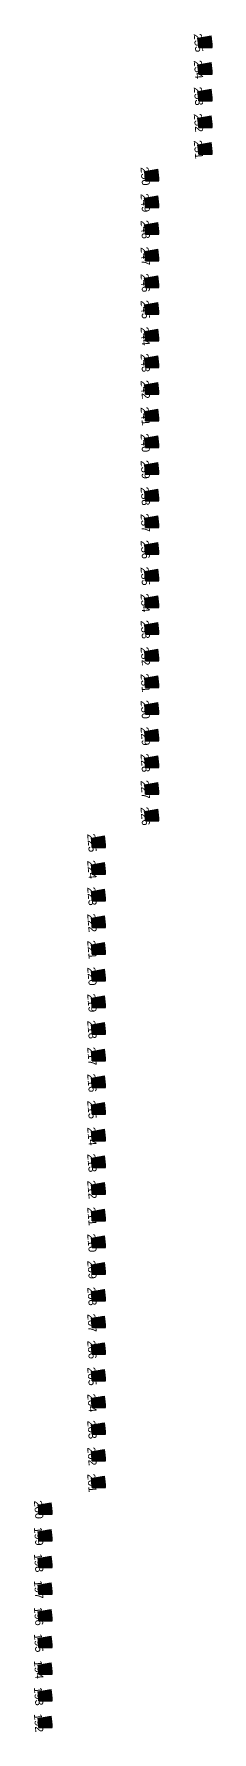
# Model space of a CAD drawing. Extents: x 19 to 246, y 10 to 2565.
# Drawn here: x 179 to 246, y 1928 to 2565 of the extents above; entities that cross this region are included whole.
import ezdxf
from ezdxf.enums import TextEntityAlignment as Align

# ---------------------------------------------------------------- set-up
doc = ezdxf.new("R2010")
doc.units = 0
doc.layers.add('paleta', color=255, linetype='CONTINUOUS')
doc.styles.get("Standard").update_dxf_attribs({"font": 'arial.ttf'})

msp = doc.modelspace()

# ---------------------------------------------------------------- linework, layer by layer
at = {"layer": 'paleta', "color": 255}
for p, q in [((240.7, 2563.47), (245.62, 2564.34)), ((241, 2560), (246, 2560))]:
    msp.add_line(p, q, dxfattribs=at)
at = {"layer": 'paleta', "color": 254}
for p, q in [((240.7, 2553.47), (245.62, 2554.34)), ((241, 2550), (246, 2550))]:
    msp.add_line(p, q, dxfattribs=at)
at = {"layer": 'paleta', "color": 253}
for p, q in [((240.7, 2543.47), (245.62, 2544.34)), ((241, 2540), (246, 2540))]:
    msp.add_line(p, q, dxfattribs=at)
at = {"layer": 'paleta', "color": 252}
for p, q in [((240.7, 2533.47), (245.62, 2534.34)), ((241, 2530), (246, 2530))]:
    msp.add_line(p, q, dxfattribs=at)
at = {"layer": 'paleta', "color": 251}
for p, q in [((240.7, 2523.47), (245.62, 2524.34)), ((241, 2520), (246, 2520))]:
    msp.add_line(p, q, dxfattribs=at)
at = {"layer": 'paleta', "color": 250}
for p, q in [((220.7, 2513.47), (225.62, 2514.34)), ((221, 2510), (226, 2510))]:
    msp.add_line(p, q, dxfattribs=at)
at = {"layer": 'paleta', "color": 249}
for p, q in [((220.7, 2503.47), (225.62, 2504.34)), ((221, 2500), (226, 2500))]:
    msp.add_line(p, q, dxfattribs=at)
at = {"layer": 'paleta', "color": 248}
for p, q in [((220.7, 2493.47), (225.62, 2494.34)), ((221, 2490), (226, 2490))]:
    msp.add_line(p, q, dxfattribs=at)
at = {"layer": 'paleta', "color": 247}
for p, q in [((220.7, 2483.47), (225.62, 2484.34)), ((221, 2480), (226, 2480))]:
    msp.add_line(p, q, dxfattribs=at)
at = {"layer": 'paleta', "color": 246}
for p, q in [((220.7, 2473.47), (225.62, 2474.34)), ((221, 2470), (226, 2470))]:
    msp.add_line(p, q, dxfattribs=at)
at = {"layer": 'paleta', "color": 245}
for p, q in [((220.7, 2463.47), (225.62, 2464.34)), ((221, 2460), (226, 2460))]:
    msp.add_line(p, q, dxfattribs=at)
at = {"layer": 'paleta', "color": 244}
for p, q in [((220.7, 2453.47), (225.62, 2454.34)), ((221, 2450), (226, 2450))]:
    msp.add_line(p, q, dxfattribs=at)
at = {"layer": 'paleta', "color": 243}
for p, q in [((220.7, 2443.47), (225.62, 2444.34)), ((221, 2440), (226, 2440))]:
    msp.add_line(p, q, dxfattribs=at)
at = {"layer": 'paleta', "color": 242}
for p, q in [((220.7, 2433.47), (225.62, 2434.34)), ((221, 2430), (226, 2430))]:
    msp.add_line(p, q, dxfattribs=at)
at = {"layer": 'paleta', "color": 241}
for p, q in [((220.7, 2423.47), (225.62, 2424.34)), ((221, 2420), (226, 2420))]:
    msp.add_line(p, q, dxfattribs=at)
at = {"layer": 'paleta', "color": 240}
for p, q in [((220.7, 2413.47), (225.62, 2414.34)), ((221, 2410), (226, 2410))]:
    msp.add_line(p, q, dxfattribs=at)
at = {"layer": 'paleta', "color": 239}
for p, q in [((220.7, 2403.47), (225.62, 2404.34)), ((221, 2400), (226, 2400))]:
    msp.add_line(p, q, dxfattribs=at)
at = {"layer": 'paleta', "color": 238}
for p, q in [((220.7, 2393.47), (225.62, 2394.34)), ((221, 2390), (226, 2390))]:
    msp.add_line(p, q, dxfattribs=at)
at = {"layer": 'paleta', "color": 237}
for p, q in [((220.7, 2383.47), (225.62, 2384.34)), ((221, 2380), (226, 2380))]:
    msp.add_line(p, q, dxfattribs=at)
at = {"layer": 'paleta', "color": 236}
for p, q in [((220.7, 2373.47), (225.62, 2374.34)), ((221, 2370), (226, 2370))]:
    msp.add_line(p, q, dxfattribs=at)
at = {"layer": 'paleta', "color": 235}
for p, q in [((220.7, 2363.47), (225.62, 2364.34)), ((221, 2360), (226, 2360))]:
    msp.add_line(p, q, dxfattribs=at)
at = {"layer": 'paleta', "color": 234}
for p, q in [((220.7, 2353.47), (225.62, 2354.34)), ((221, 2350), (226, 2350))]:
    msp.add_line(p, q, dxfattribs=at)
at = {"layer": 'paleta', "color": 233}
for p, q in [((220.7, 2343.47), (225.62, 2344.34)), ((221, 2340), (226, 2340))]:
    msp.add_line(p, q, dxfattribs=at)
at = {"layer": 'paleta', "color": 232}
for p, q in [((220.7, 2333.47), (225.62, 2334.34)), ((221, 2330), (226, 2330))]:
    msp.add_line(p, q, dxfattribs=at)
at = {"layer": 'paleta', "color": 231}
for p, q in [((220.7, 2323.47), (225.62, 2324.34)), ((221, 2320), (226, 2320))]:
    msp.add_line(p, q, dxfattribs=at)
at = {"layer": 'paleta', "color": 230}
for p, q in [((220.7, 2313.47), (225.62, 2314.34)), ((221, 2310), (226, 2310))]:
    msp.add_line(p, q, dxfattribs=at)
at = {"layer": 'paleta', "color": 229}
for p, q in [((220.7, 2303.47), (225.62, 2304.34)), ((221, 2300), (226, 2300))]:
    msp.add_line(p, q, dxfattribs=at)
at = {"layer": 'paleta', "color": 228}
for p, q in [((220.7, 2293.47), (225.62, 2294.34)), ((221, 2290), (226, 2290))]:
    msp.add_line(p, q, dxfattribs=at)
at = {"layer": 'paleta', "color": 227}
for p, q in [((220.7, 2283.47), (225.62, 2284.34)), ((221, 2280), (226, 2280))]:
    msp.add_line(p, q, dxfattribs=at)
at = {"layer": 'paleta', "color": 226}
for p, q in [((220.7, 2273.47), (225.62, 2274.34)), ((221, 2270), (226, 2270))]:
    msp.add_line(p, q, dxfattribs=at)
at = {"layer": 'paleta', "color": 225}
for p, q in [((200.7, 2263.47), (205.62, 2264.34)), ((201, 2260), (206, 2260))]:
    msp.add_line(p, q, dxfattribs=at)
at = {"layer": 'paleta', "color": 224}
for p, q in [((200.7, 2253.47), (205.62, 2254.34)), ((201, 2250), (206, 2250))]:
    msp.add_line(p, q, dxfattribs=at)
at = {"layer": 'paleta', "color": 223}
for p, q in [((200.7, 2243.47), (205.62, 2244.34)), ((201, 2240), (206, 2240))]:
    msp.add_line(p, q, dxfattribs=at)
at = {"layer": 'paleta', "color": 222}
for p, q in [((200.7, 2233.47), (205.62, 2234.34)), ((201, 2230), (206, 2230))]:
    msp.add_line(p, q, dxfattribs=at)
at = {"layer": 'paleta', "color": 221}
for p, q in [((200.7, 2223.47), (205.62, 2224.34)), ((201, 2220), (206, 2220))]:
    msp.add_line(p, q, dxfattribs=at)
at = {"layer": 'paleta', "color": 220}
for p, q in [((200.7, 2213.47), (205.62, 2214.34)), ((201, 2210), (206, 2210))]:
    msp.add_line(p, q, dxfattribs=at)
at = {"layer": 'paleta', "color": 219}
for p, q in [((200.7, 2203.47), (205.62, 2204.34)), ((201, 2200), (206, 2200))]:
    msp.add_line(p, q, dxfattribs=at)
at = {"layer": 'paleta', "color": 218}
for p, q in [((200.7, 2193.47), (205.62, 2194.34)), ((201, 2190), (206, 2190))]:
    msp.add_line(p, q, dxfattribs=at)
at = {"layer": 'paleta', "color": 217}
for p, q in [((200.7, 2183.47), (205.62, 2184.34)), ((201, 2180), (206, 2180))]:
    msp.add_line(p, q, dxfattribs=at)
at = {"layer": 'paleta', "color": 216}
for p, q in [((200.7, 2173.47), (205.62, 2174.34)), ((201, 2170), (206, 2170))]:
    msp.add_line(p, q, dxfattribs=at)
at = {"layer": 'paleta', "color": 215}
for p, q in [((200.7, 2163.47), (205.62, 2164.34)), ((201, 2160), (206, 2160))]:
    msp.add_line(p, q, dxfattribs=at)
at = {"layer": 'paleta', "color": 214}
for p, q in [((200.7, 2153.47), (205.62, 2154.34)), ((201, 2150), (206, 2150))]:
    msp.add_line(p, q, dxfattribs=at)
at = {"layer": 'paleta', "color": 213}
for p, q in [((200.7, 2143.47), (205.62, 2144.34)), ((201, 2140), (206, 2140))]:
    msp.add_line(p, q, dxfattribs=at)
at = {"layer": 'paleta', "color": 212}
for p, q in [((200.7, 2133.47), (205.62, 2134.34)), ((201, 2130), (206, 2130))]:
    msp.add_line(p, q, dxfattribs=at)
at = {"layer": 'paleta', "color": 211}
for p, q in [((200.7, 2123.47), (205.62, 2124.34)), ((201, 2120), (206, 2120))]:
    msp.add_line(p, q, dxfattribs=at)
at = {"layer": 'paleta', "color": 210}
for p, q in [((200.7, 2113.47), (205.62, 2114.34)), ((201, 2110), (206, 2110))]:
    msp.add_line(p, q, dxfattribs=at)
at = {"layer": 'paleta', "color": 209}
for p, q in [((200.7, 2103.47), (205.62, 2104.34)), ((201, 2100), (206, 2100))]:
    msp.add_line(p, q, dxfattribs=at)
at = {"layer": 'paleta', "color": 208}
for p, q in [((200.7, 2093.47), (205.62, 2094.34)), ((201, 2090), (206, 2090))]:
    msp.add_line(p, q, dxfattribs=at)
at = {"layer": 'paleta', "color": 207}
for p, q in [((200.7, 2083.47), (205.62, 2084.34)), ((201, 2080), (206, 2080))]:
    msp.add_line(p, q, dxfattribs=at)
at = {"layer": 'paleta', "color": 206}
for p, q in [((200.7, 2073.47), (205.62, 2074.34)), ((201, 2070), (206, 2070))]:
    msp.add_line(p, q, dxfattribs=at)
at = {"layer": 'paleta', "color": 205}
for p, q in [((200.7, 2063.47), (205.62, 2064.34)), ((201, 2060), (206, 2060))]:
    msp.add_line(p, q, dxfattribs=at)
at = {"layer": 'paleta', "color": 204}
for p, q in [((200.7, 2053.47), (205.62, 2054.34)), ((201, 2050), (206, 2050))]:
    msp.add_line(p, q, dxfattribs=at)
at = {"layer": 'paleta', "color": 203}
for p, q in [((200.7, 2043.47), (205.62, 2044.34)), ((201, 2040), (206, 2040))]:
    msp.add_line(p, q, dxfattribs=at)
at = {"layer": 'paleta', "color": 202}
for p, q in [((200.7, 2033.47), (205.62, 2034.34)), ((201, 2030), (206, 2030))]:
    msp.add_line(p, q, dxfattribs=at)
at = {"layer": 'paleta', "color": 201}
for p, q in [((200.7, 2023.47), (205.62, 2024.34)), ((201, 2020), (206, 2020))]:
    msp.add_line(p, q, dxfattribs=at)
at = {"layer": 'paleta', "color": 200}
for p, q in [((180.7, 2013.47), (185.62, 2014.34)), ((181, 2010), (186, 2010))]:
    msp.add_line(p, q, dxfattribs=at)
at = {"layer": 'paleta', "color": 199}
for p, q in [((180.7, 2003.47), (185.62, 2004.34)), ((181, 2000), (186, 2000))]:
    msp.add_line(p, q, dxfattribs=at)
at = {"layer": 'paleta', "color": 198}
for p, q in [((180.7, 1993.47), (185.62, 1994.34)), ((181, 1990), (186, 1990))]:
    msp.add_line(p, q, dxfattribs=at)
at = {"layer": 'paleta', "color": 197}
for p, q in [((180.7, 1983.47), (185.62, 1984.34)), ((181, 1980), (186, 1980))]:
    msp.add_line(p, q, dxfattribs=at)
at = {"layer": 'paleta', "color": 196}
for p, q in [((180.7, 1973.47), (185.62, 1974.34)), ((181, 1970), (186, 1970))]:
    msp.add_line(p, q, dxfattribs=at)
at = {"layer": 'paleta', "color": 195}
for p, q in [((180.7, 1963.47), (185.62, 1964.34)), ((181, 1960), (186, 1960))]:
    msp.add_line(p, q, dxfattribs=at)
at = {"layer": 'paleta', "color": 194}
for p, q in [((180.7, 1953.47), (185.62, 1954.34)), ((181, 1950), (186, 1950))]:
    msp.add_line(p, q, dxfattribs=at)
at = {"layer": 'paleta', "color": 193}
for p, q in [((180.7, 1943.47), (185.62, 1944.34)), ((181, 1940), (186, 1940))]:
    msp.add_line(p, q, dxfattribs=at)
at = {"layer": 'paleta', "color": 192}
for p, q in [((180.7, 1933.47), (185.62, 1934.34)), ((181, 1930), (186, 1930))]:
    msp.add_line(p, q, dxfattribs=at)
at = {"layer": 'paleta', "color": 255}
for radius in [20, 20, 20.1, 20.2, 20.3, 20.4, 20.5, 20.6, 20.7, 20.8, 21, 21.1, 21.2, 21.3, 21.4, 21.5, 21.6, 21.7, 21.8, 22, 22.1, 22.2, 22.3, 22.4, 22.5, 22.6, 22.7, 22.8, 23, 23.1, 23.2, 23.3, 23.4, 23.5, 23.6, 23.7, 23.8, 24, 24.1, 24.2, 24.3, 24.4, 24.5, 24.6, 24.7, 24.8, 25]:
    msp.add_arc((221, 2560), radius, 360, 10, dxfattribs=at)
at = {"layer": 'paleta', "color": 254}
for radius in [20, 20, 20.1, 20.2, 20.3, 20.4, 20.5, 20.6, 20.7, 20.8, 21, 21.1, 21.2, 21.3, 21.4, 21.5, 21.6, 21.7, 21.8, 22, 22.1, 22.2, 22.3, 22.4, 22.5, 22.6, 22.7, 22.8, 23, 23.1, 23.2, 23.3, 23.4, 23.5, 23.6, 23.7, 23.8, 24, 24.1, 24.2, 24.3, 24.4, 24.5, 24.6, 24.7, 24.8, 25]:
    msp.add_arc((221, 2550), radius, 360, 10, dxfattribs=at)
at = {"layer": 'paleta', "color": 253}
for radius in [20, 20, 20.1, 20.2, 20.3, 20.4, 20.5, 20.6, 20.7, 20.8, 21, 21.1, 21.2, 21.3, 21.4, 21.5, 21.6, 21.7, 21.8, 22, 22.1, 22.2, 22.3, 22.4, 22.5, 22.6, 22.7, 22.8, 23, 23.1, 23.2, 23.3, 23.4, 23.5, 23.6, 23.7, 23.8, 24, 24.1, 24.2, 24.3, 24.4, 24.5, 24.6, 24.7, 24.8, 25]:
    msp.add_arc((221, 2540), radius, 360, 10, dxfattribs=at)
at = {"layer": 'paleta', "color": 252}
for radius in [24.1, 24.2, 24.3, 24.4, 24.5, 24.6, 24.7, 24.8, 25, 20, 20, 20.1, 20.2, 20.3, 20.4, 20.5, 20.6, 20.7, 20.8, 21, 21.1, 21.2, 21.3, 21.4, 21.5, 21.6, 21.7, 21.8, 22, 22.1, 22.2, 22.3, 22.4, 22.5, 22.6, 22.7, 22.8, 23, 23.1, 23.2, 23.3, 23.4, 23.5, 23.6, 23.7, 23.8, 24]:
    msp.add_arc((221, 2530), radius, 360, 10, dxfattribs=at)
at = {"layer": 'paleta', "color": 251}
for radius in [20, 20, 20.1, 20.2, 20.3, 20.4, 20.5, 20.6, 20.7, 20.8, 21, 21.1, 21.2, 21.3, 21.4, 21.5, 21.6, 21.7, 21.8, 22, 22.1, 22.2, 22.3, 22.4, 22.5, 22.6, 22.7, 22.8, 23, 23.1, 23.2, 23.3, 23.4, 23.5, 23.6, 23.7, 23.8, 24, 24.1, 24.2, 24.3, 24.4, 24.5, 24.6, 24.7, 24.8, 25]:
    msp.add_arc((221, 2520), radius, 360, 10, dxfattribs=at)
at = {"layer": 'paleta', "color": 250}
for radius in [20, 20, 20.1, 20.2, 20.3, 20.4, 20.5, 20.6, 20.7, 20.8, 21, 21.1, 21.2, 21.3, 21.4, 21.5, 21.6, 21.7, 21.8, 22, 22.1, 22.2, 22.3, 22.4, 22.5, 22.6, 22.7, 22.8, 23, 23.1, 23.2, 23.3, 23.4, 23.5, 23.6, 23.7, 23.8, 24, 24.1, 24.2, 24.3, 24.4, 24.5, 24.6, 24.7, 24.8, 25]:
    msp.add_arc((201, 2510), radius, 360, 10, dxfattribs=at)
at = {"layer": 'paleta', "color": 249}
for radius in [20, 20, 20.1, 20.2, 20.3, 20.4, 20.5, 20.6, 20.7, 20.8, 21, 21.1, 21.2, 21.3, 21.4, 21.5, 21.6, 21.7, 21.8, 22, 22.1, 22.2, 22.3, 22.4, 22.5, 22.6, 22.7, 22.8, 23, 23.1, 23.2, 23.3, 23.4, 23.5, 23.6, 23.7, 23.8, 24, 24.1, 24.2, 24.3, 24.4, 24.5, 24.6, 24.7, 24.8, 25]:
    msp.add_arc((201, 2500), radius, 360, 10, dxfattribs=at)
at = {"layer": 'paleta', "color": 248}
for radius in [20, 20, 20.1, 20.2, 20.3, 20.4, 20.5, 20.6, 20.7, 20.8, 21, 21.1, 21.2, 21.3, 21.4, 21.5, 21.6, 21.7, 21.8, 22, 22.1, 22.2, 22.3, 22.4, 22.5, 22.6, 22.7, 22.8, 23, 23.1, 23.2, 23.3, 23.4, 23.5, 23.6, 23.7, 23.8, 24, 24.1, 24.2, 24.3, 24.4, 24.5, 24.6, 24.7, 24.8, 25]:
    msp.add_arc((201, 2490), radius, 360, 10, dxfattribs=at)
at = {"layer": 'paleta', "color": 247}
for radius in [20, 20, 20.1, 20.2, 20.3, 20.4, 20.5, 20.6, 20.7, 20.8, 21, 21.1, 21.2, 21.3, 21.4, 21.5, 21.6, 21.7, 21.8, 22, 22.1, 22.2, 22.3, 22.4, 22.5, 22.6, 22.7, 22.8, 23, 23.1, 23.2, 23.3, 23.4, 23.5, 23.6, 23.7, 23.8, 24, 24.1, 24.2, 24.3, 24.4, 24.5, 24.6, 24.7, 24.8, 25]:
    msp.add_arc((201, 2480), radius, 360, 10, dxfattribs=at)
at = {"layer": 'paleta', "color": 246}
for radius in [20, 20, 20.1, 20.2, 20.3, 20.4, 20.5, 20.6, 20.7, 20.8, 21, 21.1, 21.2, 21.3, 21.4, 21.5, 21.6, 21.7, 21.8, 22, 22.1, 22.2, 22.3, 22.4, 22.5, 22.6, 22.7, 22.8, 23, 23.1, 23.2, 23.3, 23.4, 23.5, 23.6, 23.7, 23.8, 24, 24.1, 24.2, 24.3, 24.4, 24.5, 24.6, 24.7, 24.8, 25]:
    msp.add_arc((201, 2470), radius, 360, 10, dxfattribs=at)
at = {"layer": 'paleta', "color": 245}
for radius in [23.8, 24, 24.1, 24.2, 24.3, 24.4, 24.5, 24.6, 24.7, 24.8, 25, 20, 20, 20.1, 20.2, 20.3, 20.4, 20.5, 20.6, 20.7, 20.8, 21, 21.1, 21.2, 21.3, 21.4, 21.5, 21.6, 21.7, 21.8, 22, 22.1, 22.2, 22.3, 22.4, 22.5, 22.6, 22.7, 22.8, 23, 23.1, 23.2, 23.3, 23.4, 23.5, 23.6, 23.7]:
    msp.add_arc((201, 2460), radius, 360, 10, dxfattribs=at)
at = {"layer": 'paleta', "color": 244}
for radius in [20, 20, 20.1, 20.2, 20.3, 20.4, 20.5, 20.6, 20.7, 20.8, 21, 21.1, 21.2, 21.3, 21.4, 21.5, 21.6, 21.7, 21.8, 22, 22.1, 22.2, 22.3, 22.4, 22.5, 22.6, 22.7, 22.8, 23, 23.1, 23.2, 23.3, 23.4, 23.5, 23.6, 23.7, 23.8, 24, 24.1, 24.2, 24.3, 24.4, 24.5, 24.6, 24.7, 24.8, 25]:
    msp.add_arc((201, 2450), radius, 360, 10, dxfattribs=at)
at = {"layer": 'paleta', "color": 243}
for radius in [20, 20, 20.1, 20.2, 20.3, 20.4, 20.5, 20.6, 20.7, 20.8, 21, 21.1, 21.2, 21.3, 21.4, 21.5, 21.6, 21.7, 21.8, 22, 22.1, 22.2, 22.3, 22.4, 22.5, 22.6, 22.7, 22.8, 23, 23.1, 23.2, 23.3, 23.4, 23.5, 23.6, 23.7, 23.8, 24, 24.1, 24.2, 24.3, 24.4, 24.5, 24.6, 24.7, 24.8, 25]:
    msp.add_arc((201, 2440), radius, 360, 10, dxfattribs=at)
at = {"layer": 'paleta', "color": 242}
for radius in [20, 20, 20.1, 20.2, 20.3, 20.4, 20.5, 20.6, 20.7, 20.8, 21, 21.1, 21.2, 21.3, 21.4, 21.5, 21.6, 21.7, 21.8, 22, 22.1, 22.2, 22.3, 22.4, 22.5, 22.6, 22.7, 22.8, 23, 23.1, 23.2, 23.3, 23.4, 23.5, 23.6, 23.7, 23.8, 24, 24.1, 24.2, 24.3, 24.4, 24.5, 24.6, 24.7, 24.8, 25]:
    msp.add_arc((201, 2430), radius, 360, 10, dxfattribs=at)
at = {"layer": 'paleta', "color": 241}
for radius in [20, 20, 20.1, 20.2, 20.3, 20.4, 20.5, 20.6, 20.7, 20.8, 21, 21.1, 21.2, 21.3, 21.4, 21.5, 21.6, 21.7, 21.8, 22, 22.1, 22.2, 22.3, 22.4, 22.5, 22.6, 22.7, 22.8, 23, 23.1, 23.2, 23.3, 23.4, 23.5, 23.6, 23.7, 23.8, 24, 24.1, 24.2, 24.3, 24.4, 24.5, 24.6, 24.7, 24.8, 25]:
    msp.add_arc((201, 2420), radius, 360, 10, dxfattribs=at)
at = {"layer": 'paleta', "color": 240}
for radius in [20, 20, 20.1, 20.2, 20.3, 20.4, 20.5, 20.6, 20.7, 20.8, 21, 21.1, 21.2, 21.3, 21.4, 21.5, 21.6, 21.7, 21.8, 22, 22.1, 22.2, 22.3, 22.4, 22.5, 22.6, 22.7, 22.8, 23, 23.1, 23.2, 23.3, 23.4, 23.5, 23.6, 23.7, 23.8, 24, 24.1, 24.2, 24.3, 24.4, 24.5, 24.6, 24.7, 24.8, 25]:
    msp.add_arc((201, 2410), radius, 360, 10, dxfattribs=at)
at = {"layer": 'paleta', "color": 239}
for radius in [20, 20, 20.1, 20.2, 20.3, 20.4, 20.5, 20.6, 20.7, 20.8, 21, 21.1, 21.2, 21.3, 21.4, 21.5, 21.6, 21.7, 21.8, 22, 22.1, 22.2, 22.3, 22.4, 22.5, 22.6, 22.7, 22.8, 23, 23.1, 23.2, 23.3, 23.4, 23.5, 23.6, 23.7, 23.8, 24, 24.1, 24.2, 24.3, 24.4, 24.5, 24.6, 24.7, 24.8, 25]:
    msp.add_arc((201, 2400), radius, 360, 10, dxfattribs=at)
at = {"layer": 'paleta', "color": 238}
for radius in [23.6, 23.7, 23.8, 24, 24.1, 24.2, 24.3, 24.4, 24.5, 24.6, 24.7, 24.8, 25, 20, 20, 20.1, 20.2, 20.3, 20.4, 20.5, 20.6, 20.7, 20.8, 21, 21.1, 21.2, 21.3, 21.4, 21.5, 21.6, 21.7, 21.8, 22, 22.1, 22.2, 22.3, 22.4, 22.5, 22.6, 22.7, 22.8, 23, 23.1, 23.2, 23.3, 23.4, 23.5]:
    msp.add_arc((201, 2390), radius, 360, 10, dxfattribs=at)
at = {"layer": 'paleta', "color": 237}
for radius in [20, 20, 20.1, 20.2, 20.3, 20.4, 20.5, 20.6, 20.7, 20.8, 21, 21.1, 21.2, 21.3, 21.4, 21.5, 21.6, 21.7, 21.8, 22, 22.1, 22.2, 22.3, 22.4, 22.5, 22.6, 22.7, 22.8, 23, 23.1, 23.2, 23.3, 23.4, 23.5, 23.6, 23.7, 23.8, 24, 24.1, 24.2, 24.3, 24.4, 24.5, 24.6, 24.7, 24.8, 25]:
    msp.add_arc((201, 2380), radius, 360, 10, dxfattribs=at)
at = {"layer": 'paleta', "color": 236}
for radius in [20, 20, 20.1, 20.2, 20.3, 20.4, 20.5, 20.6, 20.7, 20.8, 21, 21.1, 21.2, 21.3, 21.4, 21.5, 21.6, 21.7, 21.8, 22, 22.1, 22.2, 22.3, 22.4, 22.5, 22.6, 22.7, 22.8, 23, 23.1, 23.2, 23.3, 23.4, 23.5, 23.6, 23.7, 23.8, 24, 24.1, 24.2, 24.3, 24.4, 24.5, 24.6, 24.7, 24.8, 25]:
    msp.add_arc((201, 2370), radius, 360, 10, dxfattribs=at)
at = {"layer": 'paleta', "color": 235}
for radius in [20, 20, 20.1, 20.2, 20.3, 20.4, 20.5, 20.6, 20.7, 20.8, 21, 21.1, 21.2, 21.3, 21.4, 21.5, 21.6, 21.7, 21.8, 22, 22.1, 22.2, 22.3, 22.4, 22.5, 22.6, 22.7, 22.8, 23, 23.1, 23.2, 23.3, 23.4, 23.5, 23.6, 23.7, 23.8, 24, 24.1, 24.2, 24.3, 24.4, 24.5, 24.6, 24.7, 24.8, 25]:
    msp.add_arc((201, 2360), radius, 360, 10, dxfattribs=at)
at = {"layer": 'paleta', "color": 234}
for radius in [20, 20, 20.1, 20.2, 20.3, 20.4, 20.5, 20.6, 20.7, 20.8, 21, 21.1, 21.2, 21.3, 21.4, 21.5, 21.6, 21.7, 21.8, 22, 22.1, 22.2, 22.3, 22.4, 22.5, 22.6, 22.7, 22.8, 23, 23.1, 23.2, 23.3, 23.4, 23.5, 23.6, 23.7, 23.8, 24, 24.1, 24.2, 24.3, 24.4, 24.5, 24.6, 24.7, 24.8, 25]:
    msp.add_arc((201, 2350), radius, 360, 10, dxfattribs=at)
at = {"layer": 'paleta', "color": 233}
for radius in [20, 20, 20.1, 20.2, 20.3, 20.4, 20.5, 20.6, 20.7, 20.8, 21, 21.1, 21.2, 21.3, 21.4, 21.5, 21.6, 21.7, 21.8, 22, 22.1, 22.2, 22.3, 22.4, 22.5, 22.6, 22.7, 22.8, 23, 23.1, 23.2, 23.3, 23.4, 23.5, 23.6, 23.7, 23.8, 24, 24.1, 24.2, 24.3, 24.4, 24.5, 24.6, 24.7, 24.8, 25]:
    msp.add_arc((201, 2340), radius, 360, 10, dxfattribs=at)
at = {"layer": 'paleta', "color": 232}
for radius in [20, 20, 20.1, 20.2, 20.3, 20.4, 20.5, 20.6, 20.7, 20.8, 21, 21.1, 21.2, 21.3, 21.4, 21.5, 21.6, 21.7, 21.8, 22, 22.1, 22.2, 22.3, 22.4, 22.5, 22.6, 22.7, 22.8, 23, 23.1, 23.2, 23.3, 23.4, 23.5, 23.6, 23.7, 23.8, 24, 24.1, 24.2, 24.3, 24.4, 24.5, 24.6, 24.7, 24.8, 25]:
    msp.add_arc((201, 2330), radius, 360, 10, dxfattribs=at)
at = {"layer": 'paleta', "color": 231}
for radius in [23.4, 23.5, 23.6, 23.7, 23.8, 24, 24.1, 24.2, 24.3, 24.4, 24.5, 24.6, 24.7, 24.8, 25, 20, 20, 20.1, 20.2, 20.3, 20.4, 20.5, 20.6, 20.7, 20.8, 21, 21.1, 21.2, 21.3, 21.4, 21.5, 21.6, 21.7, 21.8, 22, 22.1, 22.2, 22.3, 22.4, 22.5, 22.6, 22.7, 22.8, 23, 23.1, 23.2, 23.3]:
    msp.add_arc((201, 2320), radius, 360, 10, dxfattribs=at)
at = {"layer": 'paleta', "color": 230}
for radius in [20, 20, 20.1, 20.2, 20.3, 20.4, 20.5, 20.6, 20.7, 20.8, 21, 21.1, 21.2, 21.3, 21.4, 21.5, 21.6, 21.7, 21.8, 22, 22.1, 22.2, 22.3, 22.4, 22.5, 22.6, 22.7, 22.8, 23, 23.1, 23.2, 23.3, 23.4, 23.5, 23.6, 23.7, 23.8, 24, 24.1, 24.2, 24.3, 24.4, 24.5, 24.6, 24.7, 24.8, 25]:
    msp.add_arc((201, 2310), radius, 360, 10, dxfattribs=at)
at = {"layer": 'paleta', "color": 229}
for radius in [20, 20, 20.1, 20.2, 20.3, 20.4, 20.5, 20.6, 20.7, 20.8, 21, 21.1, 21.2, 21.3, 21.4, 21.5, 21.6, 21.7, 21.8, 22, 22.1, 22.2, 22.3, 22.4, 22.5, 22.6, 22.7, 22.8, 23, 23.1, 23.2, 23.3, 23.4, 23.5, 23.6, 23.7, 23.8, 24, 24.1, 24.2, 24.3, 24.4, 24.5, 24.6, 24.7, 24.8, 25]:
    msp.add_arc((201, 2300), radius, 360, 10, dxfattribs=at)
at = {"layer": 'paleta', "color": 228}
for radius in [20, 20, 20.1, 20.2, 20.3, 20.4, 20.5, 20.6, 20.7, 20.8, 21, 21.1, 21.2, 21.3, 21.4, 21.5, 21.6, 21.7, 21.8, 22, 22.1, 22.2, 22.3, 22.4, 22.5, 22.6, 22.7, 22.8, 23, 23.1, 23.2, 23.3, 23.4, 23.5, 23.6, 23.7, 23.8, 24, 24.1, 24.2, 24.3, 24.4, 24.5, 24.6, 24.7, 24.8, 25]:
    msp.add_arc((201, 2290), radius, 360, 10, dxfattribs=at)
at = {"layer": 'paleta', "color": 227}
for radius in [20, 20, 20.1, 20.2, 20.3, 20.4, 20.5, 20.6, 20.7, 20.8, 21, 21.1, 21.2, 21.3, 21.4, 21.5, 21.6, 21.7, 21.8, 22, 22.1, 22.2, 22.3, 22.4, 22.5, 22.6, 22.7, 22.8, 23, 23.1, 23.2, 23.3, 23.4, 23.5, 23.6, 23.7, 23.8, 24, 24.1, 24.2, 24.3, 24.4, 24.5, 24.6, 24.7, 24.8, 25]:
    msp.add_arc((201, 2280), radius, 360, 10, dxfattribs=at)
at = {"layer": 'paleta', "color": 226}
for radius in [20, 20, 20.1, 20.2, 20.3, 20.4, 20.5, 20.6, 20.7, 20.8, 21, 21.1, 21.2, 21.3, 21.4, 21.5, 21.6, 21.7, 21.8, 22, 22.1, 22.2, 22.3, 22.4, 22.5, 22.6, 22.7, 22.8, 23, 23.1, 23.2, 23.3, 23.4, 23.5, 23.6, 23.7, 23.8, 24, 24.1, 24.2, 24.3, 24.4, 24.5, 24.6, 24.7, 24.8, 25]:
    msp.add_arc((201, 2270), radius, 360, 10, dxfattribs=at)
at = {"layer": 'paleta', "color": 225}
for radius in [20, 20, 20.1, 20.2, 20.3, 20.4, 20.5, 20.6, 20.7, 20.8, 21, 21.1, 21.2, 21.3, 21.4, 21.5, 21.6, 21.7, 21.8, 22, 22.1, 22.2, 22.3, 22.4, 22.5, 22.6, 22.7, 22.8, 23, 23.1, 23.2, 23.3, 23.4, 23.5, 23.6, 23.7, 23.8, 24, 24.1, 24.2, 24.3, 24.4, 24.5, 24.6, 24.7, 24.8, 25]:
    msp.add_arc((181, 2260), radius, 360, 10, dxfattribs=at)
at = {"layer": 'paleta', "color": 224}
for radius in [23.1, 23.2, 23.3, 23.4, 23.5, 23.6, 23.7, 23.8, 24, 24.1, 24.2, 24.3, 24.4, 24.5, 24.6, 24.7, 24.8, 25, 20, 20, 20.1, 20.2, 20.3, 20.4, 20.5, 20.6, 20.7, 20.8, 21, 21.1, 21.2, 21.3, 21.4, 21.5, 21.6, 21.7, 21.8, 22, 22.1, 22.2, 22.3, 22.4, 22.5, 22.6, 22.7, 22.8, 23]:
    msp.add_arc((181, 2250), radius, 360, 10, dxfattribs=at)
at = {"layer": 'paleta', "color": 223}
for radius in [20, 20, 20.1, 20.2, 20.3, 20.4, 20.5, 20.6, 20.7, 20.8, 21, 21.1, 21.2, 21.3, 21.4, 21.5, 21.6, 21.7, 21.8, 22, 22.1, 22.2, 22.3, 22.4, 22.5, 22.6, 22.7, 22.8, 23, 23.1, 23.2, 23.3, 23.4, 23.5, 23.6, 23.7, 23.8, 24, 24.1, 24.2, 24.3, 24.4, 24.5, 24.6, 24.7, 24.8, 25]:
    msp.add_arc((181, 2240), radius, 360, 10, dxfattribs=at)
at = {"layer": 'paleta', "color": 222}
for radius in [20, 20, 20.1, 20.2, 20.3, 20.4, 20.5, 20.6, 20.7, 20.8, 21, 21.1, 21.2, 21.3, 21.4, 21.5, 21.6, 21.7, 21.8, 22, 22.1, 22.2, 22.3, 22.4, 22.5, 22.6, 22.7, 22.8, 23, 23.1, 23.2, 23.3, 23.4, 23.5, 23.6, 23.7, 23.8, 24, 24.1, 24.2, 24.3, 24.4, 24.5, 24.6, 24.7, 24.8, 25]:
    msp.add_arc((181, 2230), radius, 360, 10, dxfattribs=at)
at = {"layer": 'paleta', "color": 221}
for radius in [20, 20, 20.1, 20.2, 20.3, 20.4, 20.5, 20.6, 20.7, 20.8, 21, 21.1, 21.2, 21.3, 21.4, 21.5, 21.6, 21.7, 21.8, 22, 22.1, 22.2, 22.3, 22.4, 22.5, 22.6, 22.7, 22.8, 23, 23.1, 23.2, 23.3, 23.4, 23.5, 23.6, 23.7, 23.8, 24, 24.1, 24.2, 24.3, 24.4, 24.5, 24.6, 24.7, 24.8, 25]:
    msp.add_arc((181, 2220), radius, 360, 10, dxfattribs=at)
at = {"layer": 'paleta', "color": 220}
for radius in [20, 20, 20.1, 20.2, 20.3, 20.4, 20.5, 20.6, 20.7, 20.8, 21, 21.1, 21.2, 21.3, 21.4, 21.5, 21.6, 21.7, 21.8, 22, 22.1, 22.2, 22.3, 22.4, 22.5, 22.6, 22.7, 22.8, 23, 23.1, 23.2, 23.3, 23.4, 23.5, 23.6, 23.7, 23.8, 24, 24.1, 24.2, 24.3, 24.4, 24.5, 24.6, 24.7, 24.8, 25]:
    msp.add_arc((181, 2210), radius, 360, 10, dxfattribs=at)
at = {"layer": 'paleta', "color": 219}
for radius in [20, 20, 20.1, 20.2, 20.3, 20.4, 20.5, 20.6, 20.7, 20.8, 21, 21.1, 21.2, 21.3, 21.4, 21.5, 21.6, 21.7, 21.8, 22, 22.1, 22.2, 22.3, 22.4, 22.5, 22.6, 22.7, 22.8, 23, 23.1, 23.2, 23.3, 23.4, 23.5, 23.6, 23.7, 23.8, 24, 24.1, 24.2, 24.3, 24.4, 24.5, 24.6, 24.7, 24.8, 25]:
    msp.add_arc((181, 2200), radius, 360, 10, dxfattribs=at)
at = {"layer": 'paleta', "color": 218}
for radius in [20, 20, 20.1, 20.2, 20.3, 20.4, 20.5, 20.6, 20.7, 20.8, 21, 21.1, 21.2, 21.3, 21.4, 21.5, 21.6, 21.7, 21.8, 22, 22.1, 22.2, 22.3, 22.4, 22.5, 22.6, 22.7, 22.8, 23, 23.1, 23.2, 23.3, 23.4, 23.5, 23.6, 23.7, 23.8, 24, 24.1, 24.2, 24.3, 24.4, 24.5, 24.6, 24.7, 24.8, 25]:
    msp.add_arc((181, 2190), radius, 360, 10, dxfattribs=at)
at = {"layer": 'paleta', "color": 217}
for radius in [23, 23.1, 23.2, 23.3, 23.4, 23.5, 23.6, 23.7, 23.8, 24, 24.1, 24.2, 24.3, 24.4, 24.5, 24.6, 24.7, 24.8, 25, 20, 20, 20.1, 20.2, 20.3, 20.4, 20.5, 20.6, 20.7, 20.8, 21, 21.1, 21.2, 21.3, 21.4, 21.5, 21.6, 21.7, 21.8, 22, 22.1, 22.2, 22.3, 22.4, 22.5, 22.6, 22.7, 22.8]:
    msp.add_arc((181, 2180), radius, 360, 10, dxfattribs=at)
at = {"layer": 'paleta', "color": 216}
for radius in [20, 20, 20.1, 20.2, 20.3, 20.4, 20.5, 20.6, 20.7, 20.8, 21, 21.1, 21.2, 21.3, 21.4, 21.5, 21.6, 21.7, 21.8, 22, 22.1, 22.2, 22.3, 22.4, 22.5, 22.6, 22.7, 22.8, 23, 23.1, 23.2, 23.3, 23.4, 23.5, 23.6, 23.7, 23.8, 24, 24.1, 24.2, 24.3, 24.4, 24.5, 24.6, 24.7, 24.8, 25]:
    msp.add_arc((181, 2170), radius, 360, 10, dxfattribs=at)
at = {"layer": 'paleta', "color": 215}
for radius in [20, 20, 20.1, 20.2, 20.3, 20.4, 20.5, 20.6, 20.7, 20.8, 21, 21.1, 21.2, 21.3, 21.4, 21.5, 21.6, 21.7, 21.8, 22, 22.1, 22.2, 22.3, 22.4, 22.5, 22.6, 22.7, 22.8, 23, 23.1, 23.2, 23.3, 23.4, 23.5, 23.6, 23.7, 23.8, 24, 24.1, 24.2, 24.3, 24.4, 24.5, 24.6, 24.7, 24.8, 25]:
    msp.add_arc((181, 2160), radius, 360, 10, dxfattribs=at)
at = {"layer": 'paleta', "color": 214}
for radius in [20, 20, 20.1, 20.2, 20.3, 20.4, 20.5, 20.6, 20.7, 20.8, 21, 21.1, 21.2, 21.3, 21.4, 21.5, 21.6, 21.7, 21.8, 22, 22.1, 22.2, 22.3, 22.4, 22.5, 22.6, 22.7, 22.8, 23, 23.1, 23.2, 23.3, 23.4, 23.5, 23.6, 23.7, 23.8, 24, 24.1, 24.2, 24.3, 24.4, 24.5, 24.6, 24.7, 24.8, 25]:
    msp.add_arc((181, 2150), radius, 360, 10, dxfattribs=at)
at = {"layer": 'paleta', "color": 213}
for radius in [20, 20, 20.1, 20.2, 20.3, 20.4, 20.5, 20.6, 20.7, 20.8, 21, 21.1, 21.2, 21.3, 21.4, 21.5, 21.6, 21.7, 21.8, 22, 22.1, 22.2, 22.3, 22.4, 22.5, 22.6, 22.7, 22.8, 23, 23.1, 23.2, 23.3, 23.4, 23.5, 23.6, 23.7, 23.8, 24, 24.1, 24.2, 24.3, 24.4, 24.5, 24.6, 24.7, 24.8, 25]:
    msp.add_arc((181, 2140), radius, 360, 10, dxfattribs=at)
at = {"layer": 'paleta', "color": 212}
for radius in [20, 20, 20.1, 20.2, 20.3, 20.4, 20.5, 20.6, 20.7, 20.8, 21, 21.1, 21.2, 21.3, 21.4, 21.5, 21.6, 21.7, 21.8, 22, 22.1, 22.2, 22.3, 22.4, 22.5, 22.6, 22.7, 22.8, 23, 23.1, 23.2, 23.3, 23.4, 23.5, 23.6, 23.7, 23.8, 24, 24.1, 24.2, 24.3, 24.4, 24.5, 24.6, 24.7, 24.8, 25]:
    msp.add_arc((181, 2130), radius, 360, 10, dxfattribs=at)
at = {"layer": 'paleta', "color": 211}
for radius in [20, 20, 20.1, 20.2, 20.3, 20.4, 20.5, 20.6, 20.7, 20.8, 21, 21.1, 21.2, 21.3, 21.4, 21.5, 21.6, 21.7, 21.8, 22, 22.1, 22.2, 22.3, 22.4, 22.5, 22.6, 22.7, 22.8, 23, 23.1, 23.2, 23.3, 23.4, 23.5, 23.6, 23.7, 23.8, 24, 24.1, 24.2, 24.3, 24.4, 24.5, 24.6, 24.7, 24.8, 25]:
    msp.add_arc((181, 2120), radius, 360, 10, dxfattribs=at)
at = {"layer": 'paleta', "color": 210}
for radius in [22.7, 22.8, 23, 23.1, 23.2, 23.3, 23.4, 23.5, 23.6, 23.7, 23.8, 24, 24.1, 24.2, 24.3, 24.4, 24.5, 24.6, 24.7, 24.8, 25, 20, 20, 20.1, 20.2, 20.3, 20.4, 20.5, 20.6, 20.7, 20.8, 21, 21.1, 21.2, 21.3, 21.4, 21.5, 21.6, 21.7, 21.8, 22, 22.1, 22.2, 22.3, 22.4, 22.5, 22.6]:
    msp.add_arc((181, 2110), radius, 360, 10, dxfattribs=at)
at = {"layer": 'paleta', "color": 209}
for radius in [20, 20, 20.1, 20.2, 20.3, 20.4, 20.5, 20.6, 20.7, 20.8, 21, 21.1, 21.2, 21.3, 21.4, 21.5, 21.6, 21.7, 21.8, 22, 22.1, 22.2, 22.3, 22.4, 22.5, 22.6, 22.7, 22.8, 23, 23.1, 23.2, 23.3, 23.4, 23.5, 23.6, 23.7, 23.8, 24, 24.1, 24.2, 24.3, 24.4, 24.5, 24.6, 24.7, 24.8, 25]:
    msp.add_arc((181, 2100), radius, 360, 10, dxfattribs=at)
at = {"layer": 'paleta', "color": 208}
for radius in [20, 20, 20.1, 20.2, 20.3, 20.4, 20.5, 20.6, 20.7, 20.8, 21, 21.1, 21.2, 21.3, 21.4, 21.5, 21.6, 21.7, 21.8, 22, 22.1, 22.2, 22.3, 22.4, 22.5, 22.6, 22.7, 22.8, 23, 23.1, 23.2, 23.3, 23.4, 23.5, 23.6, 23.7, 23.8, 24, 24.1, 24.2, 24.3, 24.4, 24.5, 24.6, 24.7, 24.8, 25]:
    msp.add_arc((181, 2090), radius, 360, 10, dxfattribs=at)
at = {"layer": 'paleta', "color": 207}
for radius in [20, 20, 20.1, 20.2, 20.3, 20.4, 20.5, 20.6, 20.7, 20.8, 21, 21.1, 21.2, 21.3, 21.4, 21.5, 21.6, 21.7, 21.8, 22, 22.1, 22.2, 22.3, 22.4, 22.5, 22.6, 22.7, 22.8, 23, 23.1, 23.2, 23.3, 23.4, 23.5, 23.6, 23.7, 23.8, 24, 24.1, 24.2, 24.3, 24.4, 24.5, 24.6, 24.7, 24.8, 25]:
    msp.add_arc((181, 2080), radius, 360, 10, dxfattribs=at)
at = {"layer": 'paleta', "color": 206}
for radius in [20, 20, 20.1, 20.2, 20.3, 20.4, 20.5, 20.6, 20.7, 20.8, 21, 21.1, 21.2, 21.3, 21.4, 21.5, 21.6, 21.7, 21.8, 22, 22.1, 22.2, 22.3, 22.4, 22.5, 22.6, 22.7, 22.8, 23, 23.1, 23.2, 23.3, 23.4, 23.5, 23.6, 23.7, 23.8, 24, 24.1, 24.2, 24.3, 24.4, 24.5, 24.6, 24.7, 24.8, 25]:
    msp.add_arc((181, 2070), radius, 360, 10, dxfattribs=at)
at = {"layer": 'paleta', "color": 205}
for radius in [20, 20, 20.1, 20.2, 20.3, 20.4, 20.5, 20.6, 20.7, 20.8, 21, 21.1, 21.2, 21.3, 21.4, 21.5, 21.6, 21.7, 21.8, 22, 22.1, 22.2, 22.3, 22.4, 22.5, 22.6, 22.7, 22.8, 23, 23.1, 23.2, 23.3, 23.4, 23.5, 23.6, 23.7, 23.8, 24, 24.1, 24.2, 24.3, 24.4, 24.5, 24.6, 24.7, 24.8, 25]:
    msp.add_arc((181, 2060), radius, 360, 10, dxfattribs=at)
at = {"layer": 'paleta', "color": 204}
for radius in [20, 20, 20.1, 20.2, 20.3, 20.4, 20.5, 20.6, 20.7, 20.8, 21, 21.1, 21.2, 21.3, 21.4, 21.5, 21.6, 21.7, 21.8, 22, 22.1, 22.2, 22.3, 22.4, 22.5, 22.6, 22.7, 22.8, 23, 23.1, 23.2, 23.3, 23.4, 23.5, 23.6, 23.7, 23.8, 24, 24.1, 24.2, 24.3, 24.4, 24.5, 24.6, 24.7, 24.8, 25]:
    msp.add_arc((181, 2050), radius, 360, 10, dxfattribs=at)
at = {"layer": 'paleta', "color": 203}
for radius in [22.4, 22.5, 22.6, 22.7, 22.8, 23, 23.1, 23.2, 23.3, 23.4, 23.5, 23.6, 23.7, 23.8, 24, 24.1, 24.2, 24.3, 24.4, 24.5, 24.6, 24.7, 24.8, 25, 20, 20, 20.1, 20.2, 20.3, 20.4, 20.5, 20.6, 20.7, 20.8, 21, 21.1, 21.2, 21.3, 21.4, 21.5, 21.6, 21.7, 21.8, 22, 22.1, 22.2, 22.3]:
    msp.add_arc((181, 2040), radius, 360, 10, dxfattribs=at)
at = {"layer": 'paleta', "color": 202}
for radius in [20, 20, 20.1, 20.2, 20.3, 20.4, 20.5, 20.6, 20.7, 20.8, 21, 21.1, 21.2, 21.3, 21.4, 21.5, 21.6, 21.7, 21.8, 22, 22.1, 22.2, 22.3, 22.4, 22.5, 22.6, 22.7, 22.8, 23, 23.1, 23.2, 23.3, 23.4, 23.5, 23.6, 23.7, 23.8, 24, 24.1, 24.2, 24.3, 24.4, 24.5, 24.6, 24.7, 24.8, 25]:
    msp.add_arc((181, 2030), radius, 360, 10, dxfattribs=at)
at = {"layer": 'paleta', "color": 201}
for radius in [20, 20, 20.1, 20.2, 20.3, 20.4, 20.5, 20.6, 20.7, 20.8, 21, 21.1, 21.2, 21.3, 21.4, 21.5, 21.6, 21.7, 21.8, 22, 22.1, 22.2, 22.3, 22.4, 22.5, 22.6, 22.7, 22.8, 23, 23.1, 23.2, 23.3, 23.4, 23.5, 23.6, 23.7, 23.8, 24, 24.1, 24.2, 24.3, 24.4, 24.5, 24.6, 24.7, 24.8, 25]:
    msp.add_arc((181, 2020), radius, 360, 10, dxfattribs=at)
at = {"layer": 'paleta', "color": 200}
for radius in [20, 20, 20.1, 20.2, 20.3, 20.4, 20.5, 20.6, 20.7, 20.8, 21, 21.1, 21.2, 21.3, 21.4, 21.5, 21.6, 21.7, 21.8, 22, 22.1, 22.2, 22.3, 22.4, 22.5, 22.6, 22.7, 22.8, 23, 23.1, 23.2, 23.3, 23.4, 23.5, 23.6, 23.7, 23.8, 24, 24.1, 24.2, 24.3, 24.4, 24.5, 24.6, 24.7, 24.8, 25]:
    msp.add_arc((161, 2010), radius, 360, 10, dxfattribs=at)
at = {"layer": 'paleta', "color": 199}
for radius in [20, 20, 20.1, 20.2, 20.3, 20.4, 20.5, 20.6, 20.7, 20.8, 21, 21.1, 21.2, 21.3, 21.4, 21.5, 21.6, 21.7, 21.8, 22, 22.1, 22.2, 22.3, 22.4, 22.5, 22.6, 22.7, 22.8, 23, 23.1, 23.2, 23.3, 23.4, 23.5, 23.6, 23.7, 23.8, 24, 24.1, 24.2, 24.3, 24.4, 24.5, 24.6, 24.7, 24.8, 25]:
    msp.add_arc((161, 2000), radius, 360, 10, dxfattribs=at)
at = {"layer": 'paleta', "color": 198}
for radius in [20, 20, 20.1, 20.2, 20.3, 20.4, 20.5, 20.6, 20.7, 20.8, 21, 21.1, 21.2, 21.3, 21.4, 21.5, 21.6, 21.7, 21.8, 22, 22.1, 22.2, 22.3, 22.4, 22.5, 22.6, 22.7, 22.8, 23, 23.1, 23.2, 23.3, 23.4, 23.5, 23.6, 23.7, 23.8, 24, 24.1, 24.2, 24.3, 24.4, 24.5, 24.6, 24.7, 24.8, 25]:
    msp.add_arc((161, 1990), radius, 360, 10, dxfattribs=at)
at = {"layer": 'paleta', "color": 197}
for radius in [20, 20, 20.1, 20.2, 20.3, 20.4, 20.5, 20.6, 20.7, 20.8, 21, 21.1, 21.2, 21.3, 21.4, 21.5, 21.6, 21.7, 21.8, 22, 22.1, 22.2, 22.3, 22.4, 22.5, 22.6, 22.7, 22.8, 23, 23.1, 23.2, 23.3, 23.4, 23.5, 23.6, 23.7, 23.8, 24, 24.1, 24.2, 24.3, 24.4, 24.5, 24.6, 24.7, 24.8, 25]:
    msp.add_arc((161, 1980), radius, 360, 10, dxfattribs=at)
at = {"layer": 'paleta', "color": 196}
for radius in [22.2, 22.3, 22.4, 22.5, 22.6, 22.7, 22.8, 23, 23.1, 23.2, 23.3, 23.4, 23.5, 23.6, 23.7, 23.8, 24, 24.1, 24.2, 24.3, 24.4, 24.5, 24.6, 24.7, 24.8, 25, 20, 20, 20.1, 20.2, 20.3, 20.4, 20.5, 20.6, 20.7, 20.8, 21, 21.1, 21.2, 21.3, 21.4, 21.5, 21.6, 21.7, 21.8, 22, 22.1]:
    msp.add_arc((161, 1970), radius, 360, 10, dxfattribs=at)
at = {"layer": 'paleta', "color": 195}
for radius in [20, 20, 20.1, 20.2, 20.3, 20.4, 20.5, 20.6, 20.7, 20.8, 21, 21.1, 21.2, 21.3, 21.4, 21.5, 21.6, 21.7, 21.8, 22, 22.1, 22.2, 22.3, 22.4, 22.5, 22.6, 22.7, 22.8, 23, 23.1, 23.2, 23.3, 23.4, 23.5, 23.6, 23.7, 23.8, 24, 24.1, 24.2, 24.3, 24.4, 24.5, 24.6, 24.7, 24.8, 25]:
    msp.add_arc((161, 1960), radius, 360, 10, dxfattribs=at)
at = {"layer": 'paleta', "color": 194}
for radius in [20, 20, 20.1, 20.2, 20.3, 20.4, 20.5, 20.6, 20.7, 20.8, 21, 21.1, 21.2, 21.3, 21.4, 21.5, 21.6, 21.7, 21.8, 22, 22.1, 22.2, 22.3, 22.4, 22.5, 22.6, 22.7, 22.8, 23, 23.1, 23.2, 23.3, 23.4, 23.5, 23.6, 23.7, 23.8, 24, 24.1, 24.2, 24.3, 24.4, 24.5, 24.6, 24.7, 24.8, 25]:
    msp.add_arc((161, 1950), radius, 360, 10, dxfattribs=at)
at = {"layer": 'paleta', "color": 193}
for radius in [20, 20, 20.1, 20.2, 20.3, 20.4, 20.5, 20.6, 20.7, 20.8, 21, 21.1, 21.2, 21.3, 21.4, 21.5, 21.6, 21.7, 21.8, 22, 22.1, 22.2, 22.3, 22.4, 22.5, 22.6, 22.7, 22.8, 23, 23.1, 23.2, 23.3, 23.4, 23.5, 23.6, 23.7, 23.8, 24, 24.1, 24.2, 24.3, 24.4, 24.5, 24.6, 24.7, 24.8, 25]:
    msp.add_arc((161, 1940), radius, 360, 10, dxfattribs=at)
at = {"layer": 'paleta', "color": 192}
for radius in [20, 20, 20.1, 20.2, 20.3, 20.4, 20.5, 20.6, 20.7, 20.8, 21, 21.1, 21.2, 21.3, 21.4, 21.5, 21.6, 21.7, 21.8, 22, 22.1, 22.2, 22.3, 22.4, 22.5, 22.6, 22.7, 22.8, 23, 23.1, 23.2, 23.3, 23.4, 23.5, 23.6, 23.7, 23.8, 24, 24.1, 24.2, 24.3, 24.4, 24.5, 24.6, 24.7, 24.8, 25]:
    msp.add_arc((161, 1930), radius, 360, 10, dxfattribs=at)

# ---------------------------------------------------------------- texts
at = {"layer": 'letras', "color": 1}
for s, p in [('255', (240.92, 2561.74)), ('254', (240.92, 2551.74)), ('253', (240.92, 2541.74)), ('252', (240.92, 2531.74)), ('251', (240.92, 2521.74)), ('250', (220.92, 2511.74)), ('249', (220.92, 2501.74)), ('248', (220.92, 2491.74)), ('247', (220.92, 2481.74)), ('246', (220.92, 2471.74)), ('245', (220.92, 2461.74)), ('244', (220.92, 2451.74)), ('243', (220.92, 2441.74)), ('242', (220.92, 2431.74)), ('241', (220.92, 2421.74)), ('240', (220.92, 2411.74)), ('239', (220.92, 2401.74)), ('238', (220.92, 2391.74)), ('237', (220.92, 2381.74)), ('236', (220.92, 2371.74)), ('235', (220.92, 2361.74)), ('234', (220.92, 2351.74)), ('233', (220.92, 2341.74)), ('232', (220.92, 2331.74)), ('231', (220.92, 2321.74)), ('230', (220.92, 2311.74)), ('229', (220.92, 2301.74)), ('228', (220.92, 2291.74)), ('227', (220.92, 2281.74)), ('226', (220.92, 2271.74)), ('225', (200.92, 2261.74)), ('224', (200.92, 2251.74)), ('223', (200.92, 2241.74)), ('222', (200.92, 2231.74)), ('221', (200.92, 2221.74)), ('220', (200.92, 2211.74)), ('219', (200.92, 2201.74)), ('218', (200.92, 2191.74)), ('217', (200.92, 2181.74)), ('216', (200.92, 2171.74)), ('215', (200.92, 2161.74)), ('214', (200.92, 2151.74)), ('213', (200.92, 2141.74)), ('212', (200.92, 2131.74)), ('211', (200.92, 2121.74)), ('210', (200.92, 2111.74)), ('209', (200.92, 2101.74)), ('208', (200.92, 2091.74)), ('207', (200.92, 2081.74)), ('206', (200.92, 2071.74)), ('205', (200.92, 2061.74)), ('204', (200.92, 2051.74)), ('203', (200.92, 2041.74)), ('202', (200.92, 2031.74)), ('201', (200.92, 2021.74)), ('200', (180.92, 2011.74)), ('199', (180.92, 2001.74)), ('198', (180.92, 1991.74)), ('197', (180.92, 1981.74)), ('196', (180.92, 1971.74)), ('195', (180.92, 1961.74)), ('194', (180.92, 1951.74)), ('193', (180.92, 1941.74)), ('192', (180.92, 1931.74))]:
    msp.add_text(s, height=3, rotation=275, dxfattribs=at).set_placement(p, align=Align.MIDDLE_CENTER)

doc.saveas('drawing.dxf')
